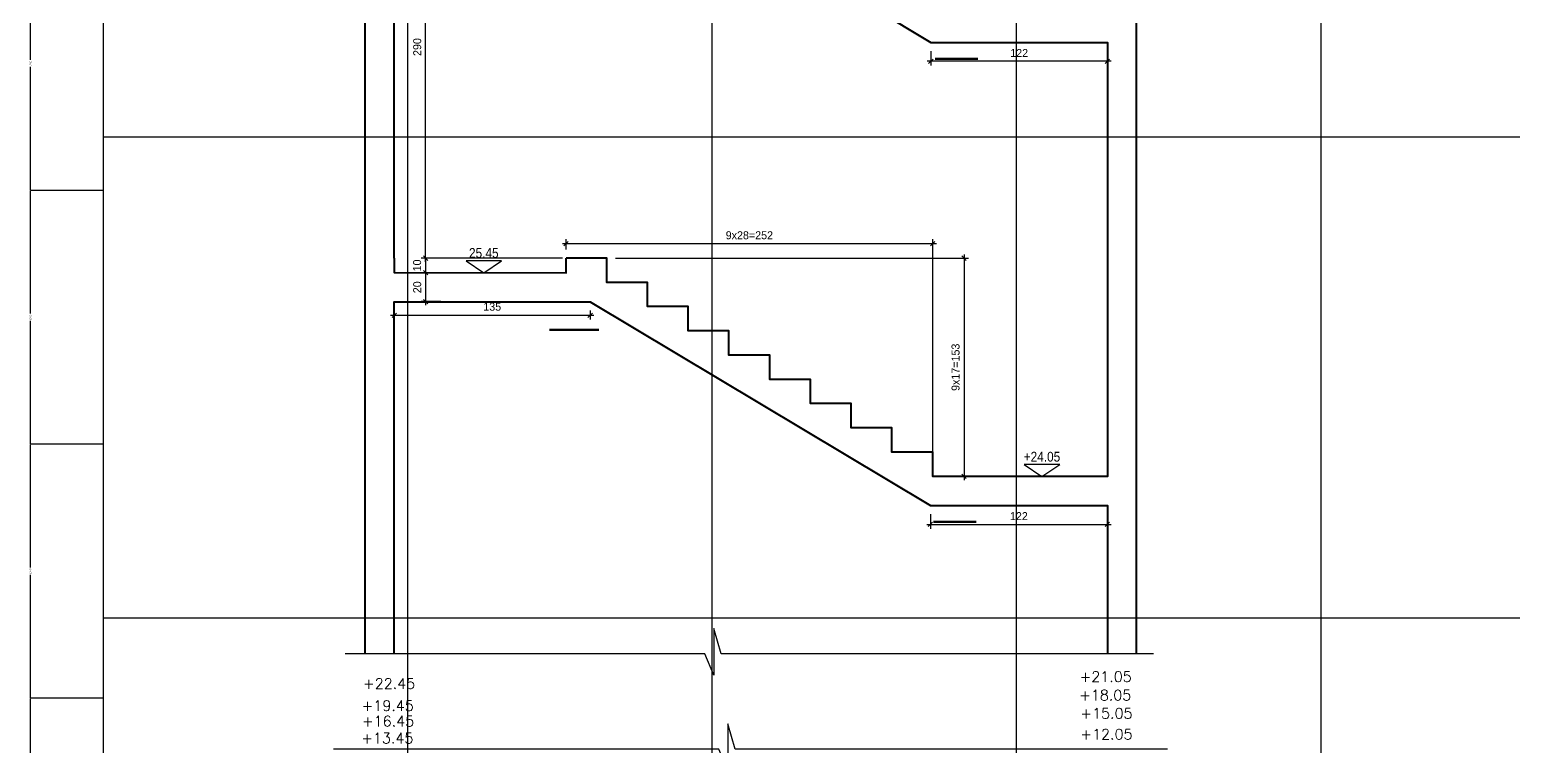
# Model space of a CAD drawing. Header units: inches. Extents: x -5298 to 11252, y 8210 to 22495.
# Drawn here: x 6446 to 7465, y 16705 to 17198 of the extents above; entities that cross this region are included whole.
import ezdxf
from ezdxf.enums import TextEntityAlignment as Align

# ---------------------------------------------------------------- set-up
doc = ezdxf.new("R2010")
doc.units = ezdxf.units.IN
doc.header["$LTSCALE"] = 11
doc.header["$MEASUREMENT"] = 0
doc.layers.get('Defpoints').update_dxf_attribs({"color": 40})
for name, color, linetype in [('BEAM', 3, 'Continuous'), ('break', 1, 'Continuous'), ('dim', 3, 'Continuous'), ('dim-50-v', 2, 'Continuous'), ('otm', 3, 'Continuous'), ('otm-text', 1, 'Continuous'), ('P-lines', 3, 'Continuous')]:
    doc.layers.add(name, color=color, linetype=linetype)
doc.layers.add('W', color=1, linetype='Continuous', lineweight=50)
doc.layers.add('W-Conc', color=3, linetype='Continuous', lineweight=40)
doc.styles.add('danmm', font='danmm.shx', dxfattribs={"width": 0.9})
doc.styles.add('HEBTXT', font='hebtxt-weld.shx')
doc.styles.add('ROMANS', font='romans')
doc.styles.get("Standard").update_dxf_attribs({"font": 'arial.ttf'})
doc.dimstyles.new('25', dxfattribs={"dimtxt": 5.5, "dimasz": 3, "dimexe": 3, "dimexo": 6, "dimgap": 3, "dimtad": 1, "dimdec": 0, "dimrnd": 0.5, "dimtxsty": 'HEBTXT', "dimblk1": 'OBLIQUE', "dimblk2": 'OBLIQUE', "dimsah": 1, "dimcen": 1, "dimdle": 2.5, "dimclre": 9, "dimclrt": 3, "dimazin": 3, "dimtfac": 1, "dimtdec": 0, "dimtix": 1, "dimtmove": 2, "dimatfit": 3, "dimldrblk": 'OBLIQUE'})
doc.dimstyles.get("Standard").update_dxf_attribs({"dimtxt": 2.5, "dimasz": 2.5, "dimexe": 1.25, "dimexo": 0.625, "dimtad": 1, "dimtxsty": 'Standard', "dimcen": 2.5, "dimazin": 3, "dimtfac": 1, "dimtmove": 0, "dimatfit": 3})

# ---------------------------------------------------------------- blocks, each defined once
blk = doc.blocks.new('MF1')
blk.add_lwpolyline([(30, 20), (0, 0), (-30, 20)], close=True)
at = {"style": 'ROMANS'}
blk.add_attdef('0', text='', height=6, dxfattribs=at).set_placement((0, 25), align=Align.CENTER)
blk = doc.blocks.new('_OBLIQUE')
at = {"color": 0, "linetype": 'ByBlock'}
blk.add_line((-0.5, -0.5), (0.5, 0.5), dxfattribs=at)
blk = doc.blocks.new('*D805')
at = {"layer": 'Defpoints', "color": 0, "ltscale": 5, "transparency": 16777216}
for p in [(6732.5, 17030.6, 0), (6717.7, 17010.7), (6734.3, 17010.7, 0)]:
    blk.add_point(p, dxfattribs=at)
at = {"layer": 'dim-50-v', "color": 9, "lineweight": -2, "ltscale": 5, "transparency": 16777216}
for p, q in [((6726.5, 17030.6), (6714.7, 17030.6)), ((6728.3, 17010.7), (6714.7, 17010.7))]:
    blk.add_line(p, q, dxfattribs=at)
at = {"layer": 'dim-50-v', "color": 0, "lineweight": -2, "ltscale": 5, "transparency": 16777216}
blk.add_line((6717.7, 17033.1), (6717.7, 17008.2), dxfattribs=at)
at = {"layer": 'dim-50-v', "color": 0, "lineweight": -2, "ltscale": 5, "transparency": 16777216, "xscale": 3, "yscale": 3, "zscale": 3}
for p, rotation in [((6717.7, 17030.6), 90), ((6717.7, 17010.7), 270)]:
    blk.add_blockref('_OBLIQUE', p, dxfattribs=dict(at, rotation=rotation))
at = {"layer": 'dim-50-v', "color": 3, "ltscale": 5, "transparency": 16777216, "insert": (6712, 17020.6), "char_height": 5.5, "attachment_point": 5, "rotation": 90, "style": 'HEBTXT'}
blk.add_mtext('\\A1;20', dxfattribs=at)
blk = doc.blocks.new('*D813')
at = {"layer": 'Defpoints', "color": 0, "ltscale": 5, "transparency": 16777216}
for p in [(6817.8, 17040.6, 0), (6717.7, 17030.6), (6717.7, 17030.6)]:
    blk.add_point(p, dxfattribs=at)
at = {"layer": 'dim-50-v', "color": 9, "lineweight": -2, "ltscale": 5, "transparency": 16777216}
for p, q in [((6811.8, 17040.6), (6714.7, 17040.6)), ((6723.7, 17030.6), (6720.7, 17030.6))]:
    blk.add_line(p, q, dxfattribs=at)
at = {"layer": 'dim-50-v', "color": 0, "lineweight": -2, "ltscale": 5, "transparency": 16777216}
for p, q in [((6717.7, 17040.6), (6717.7, 17043.6)), ((6717.7, 17040.6), (6717.7, 17030.6)), ((6717.7, 17030.6), (6717.7, 17027.6))]:
    blk.add_line(p, q, dxfattribs=at)
at = {"layer": 'dim-50-v', "color": 0, "lineweight": -2, "ltscale": 5, "transparency": 16777216, "xscale": 3, "yscale": 3, "zscale": 3}
for p, rotation in [((6717.7, 17040.6), 270), ((6717.7, 17030.6), 90)]:
    blk.add_blockref('_OBLIQUE', p, dxfattribs=dict(at, rotation=rotation))
at = {"layer": 'dim-50-v', "color": 3, "ltscale": 5, "transparency": 16777216, "insert": (6711.9, 17035.6), "char_height": 5.5, "attachment_point": 5, "rotation": 90, "style": 'HEBTXT'}
blk.add_mtext('\\A1;10', dxfattribs=at)
blk = doc.blocks.new('*D834')
at = {"layer": 'Defpoints', "color": 0, "linetype": 'Continuous', "transparency": 16777216}
for p in [(7066.2, 17050.6), (6814.2, 17040.6, 0), (7066.2, 16890.6, 0)]:
    blk.add_point(p, dxfattribs=at)
at = {"layer": 'dim-50-v', "color": 0, "linetype": 'Continuous', "lineweight": -2, "transparency": 16777216}
blk.add_line((6811.7, 17050.6), (7068.7, 17050.6), dxfattribs=at)
at = {"layer": 'dim-50-v', "color": 9, "linetype": 'Continuous', "lineweight": -2, "transparency": 16777216}
for p, q in [((6814.2, 17046.6), (6814.2, 17053.6)), ((7066.2, 16896.6), (7066.2, 17053.6))]:
    blk.add_line(p, q, dxfattribs=at)
at = {"layer": 'dim-50-v', "color": 0, "linetype": 'Continuous', "lineweight": -2, "transparency": 16777216, "xscale": 3, "yscale": 3, "zscale": 3, "rotation": 180}
blk.add_blockref('_OBLIQUE', (6814.2, 17050.6), dxfattribs=at)
at = {"layer": 'dim-50-v', "color": 0, "linetype": 'Continuous', "lineweight": -2, "transparency": 16777216, "xscale": 3, "yscale": 3, "zscale": 3}
blk.add_blockref('_OBLIQUE', (7066.2, 17050.6), dxfattribs=at)
at = {"layer": 'dim-50-v', "color": 3, "linetype": 'Continuous', "transparency": 16777216, "insert": (6940.2, 17056.3), "char_height": 5.5, "attachment_point": 5, "style": 'HEBTXT'}
blk.add_mtext('\\A1;9x28=252', dxfattribs=at)
blk = doc.blocks.new('*D802')
at = {"layer": 'Defpoints', "color": 0, "linetype": 'Continuous', "transparency": 16777216}
for p in [(6717.7, 17330.7), (6717.9, 17330.7), (6817.8, 17040.6, 0)]:
    blk.add_point(p, dxfattribs=at)
at = {"layer": 'dim-50-v', "color": 0, "linetype": 'Continuous', "lineweight": -2, "transparency": 16777216}
blk.add_line((6717.7, 17038.1), (6717.7, 17333.2), dxfattribs=at)
at = {"layer": 'dim-50-v', "color": 9, "linetype": 'Continuous', "lineweight": -2, "transparency": 16777216}
for p, q in [((6711.9, 17330.7), (6714.7, 17330.7)), ((6811.8, 17040.6), (6714.7, 17040.6))]:
    blk.add_line(p, q, dxfattribs=at)
at = {"layer": 'dim-50-v', "color": 0, "linetype": 'Continuous', "lineweight": -2, "transparency": 16777216, "xscale": 3, "yscale": 3, "zscale": 3}
for p, rotation in [((6717.7, 17330.7), 90), ((6717.7, 17040.6), 270)]:
    blk.add_blockref('_OBLIQUE', p, dxfattribs=dict(at, rotation=rotation))
at = {"layer": 'dim-50-v', "color": 3, "linetype": 'Continuous', "transparency": 16777216, "insert": (6712, 17185.7), "char_height": 5.5, "attachment_point": 5, "rotation": 90, "style": 'HEBTXT'}
blk.add_mtext('\\A1;290', dxfattribs=at)
blk = doc.blocks.new('*D835')
at = {"layer": 'Defpoints', "color": 0, "linetype": 'Continuous', "transparency": 16777216}
for p in [(6842.2, 17040.6, 0), (7066.2, 16890.6, 0), (7087.7, 16890.6)]:
    blk.add_point(p, dxfattribs=at)
at = {"layer": 'dim-50-v', "color": 9, "linetype": 'Continuous', "lineweight": -2, "transparency": 16777216}
for p, q in [((6848.2, 17040.6), (7090.7, 17040.6)), ((7072.2, 16890.6), (7090.7, 16890.6))]:
    blk.add_line(p, q, dxfattribs=at)
at = {"layer": 'dim-50-v', "color": 0, "linetype": 'Continuous', "lineweight": -2, "transparency": 16777216}
blk.add_line((7087.7, 17043.1), (7087.7, 16888.1), dxfattribs=at)
at = {"layer": 'dim-50-v', "color": 0, "linetype": 'Continuous', "lineweight": -2, "transparency": 16777216, "xscale": 3, "yscale": 3, "zscale": 3}
for p, rotation in [((7087.7, 17040.6), 90), ((7087.7, 16890.6), 270)]:
    blk.add_blockref('_OBLIQUE', p, dxfattribs=dict(at, rotation=rotation))
at = {"layer": 'dim-50-v', "color": 3, "linetype": 'Continuous', "transparency": 16777216, "insert": (7081.9, 16965.6), "char_height": 5.5, "attachment_point": 5, "rotation": 90, "style": 'HEBTXT'}
blk.add_mtext('\\A1;9x17=153', dxfattribs=at)
blk = doc.blocks.new('*D824')
at = {"layer": 'Defpoints', "color": 0, "linetype": 'Continuous', "transparency": 16777216}
for p in [(6696.2, 17010.7, 0), (6830.8, 17010.6, 0), (6830.8, 17001.4)]:
    blk.add_point(p, dxfattribs=at)
at = {"layer": 'dim-50-v', "color": 0, "linetype": 'Continuous', "lineweight": -2, "transparency": 16777216}
blk.add_line((6693.7, 17001.4), (6833.3, 17001.4), dxfattribs=at)
at = {"layer": 'dim-50-v', "color": 9, "linetype": 'Continuous', "lineweight": -2, "transparency": 16777216}
for p, q in [((6696.2, 17004.7), (6696.2, 16998.4)), ((6830.8, 17004.6), (6830.8, 16998.4))]:
    blk.add_line(p, q, dxfattribs=at)
at = {"layer": 'dim-50-v', "color": 0, "linetype": 'Continuous', "lineweight": -2, "transparency": 16777216, "xscale": 3, "yscale": 3, "zscale": 3, "rotation": 180}
blk.add_blockref('_OBLIQUE', (6696.2, 17001.4), dxfattribs=at)
at = {"layer": 'dim-50-v', "color": 0, "linetype": 'Continuous', "lineweight": -2, "transparency": 16777216, "xscale": 3, "yscale": 3, "zscale": 3}
blk.add_blockref('_OBLIQUE', (6830.8, 17001.4), dxfattribs=at)
at = {"layer": 'dim-50-v', "color": 3, "linetype": 'Continuous', "transparency": 16777216, "insert": (6763.5, 17007.2), "char_height": 5.5, "attachment_point": 5, "style": 'HEBTXT'}
blk.add_mtext('\\A1;135', dxfattribs=at)
blk = doc.blocks.new('*D825')
at = {"layer": 'Defpoints', "color": 0, "linetype": 'Continuous', "transparency": 16777216}
for p in [(7064.6, 16870.6, 0), (7186.2, 16870.6, 0), (7186.2, 16857.6)]:
    blk.add_point(p, dxfattribs=at)
at = {"layer": 'dim-50-v', "color": 9, "linetype": 'Continuous', "lineweight": -2, "transparency": 16777216}
for p, q in [((7064.6, 16864.6), (7064.6, 16854.6)), ((7186.2, 16864.6), (7186.2, 16854.6))]:
    blk.add_line(p, q, dxfattribs=at)
at = {"layer": 'dim-50-v', "color": 0, "linetype": 'Continuous', "lineweight": -2, "transparency": 16777216}
blk.add_line((7062.1, 16857.6), (7188.7, 16857.6), dxfattribs=at)
at = {"layer": 'dim-50-v', "color": 0, "linetype": 'Continuous', "lineweight": -2, "transparency": 16777216, "xscale": 3, "yscale": 3, "zscale": 3, "rotation": 180}
blk.add_blockref('_OBLIQUE', (7064.6, 16857.6), dxfattribs=at)
at = {"layer": 'dim-50-v', "color": 0, "linetype": 'Continuous', "lineweight": -2, "transparency": 16777216, "xscale": 3, "yscale": 3, "zscale": 3}
blk.add_blockref('_OBLIQUE', (7186.2, 16857.6), dxfattribs=at)
at = {"layer": 'dim-50-v', "color": 3, "linetype": 'Continuous', "transparency": 16777216, "insert": (7125.4, 16863.3), "char_height": 5.5, "attachment_point": 5, "style": 'HEBTXT'}
blk.add_mtext('\\A1;122', dxfattribs=at)
blk = doc.blocks.new('*D826')
at = {"layer": 'Defpoints', "color": 0, "ltscale": 5, "transparency": 16777216}
for p in [(7064.9, 17188.9, 0), (7186.2, 17188.9, 0), (7064.9, 17175.9)]:
    blk.add_point(p, dxfattribs=at)
at = {"layer": 'dim-50-v', "color": 9, "lineweight": -2, "ltscale": 5, "transparency": 16777216}
for p, q in [((7064.9, 17182.9), (7064.9, 17172.9)), ((7186.2, 17182.9), (7186.2, 17172.9))]:
    blk.add_line(p, q, dxfattribs=at)
at = {"layer": 'dim-50-v', "color": 0, "lineweight": -2, "ltscale": 5, "transparency": 16777216}
blk.add_line((7188.7, 17175.9), (7062.4, 17175.9), dxfattribs=at)
at = {"layer": 'dim-50-v', "color": 0, "lineweight": -2, "ltscale": 5, "transparency": 16777216, "xscale": 3, "yscale": 3, "zscale": 3, "rotation": 180}
blk.add_blockref('_OBLIQUE', (7064.9, 17175.9), dxfattribs=at)
at = {"layer": 'dim-50-v', "color": 0, "lineweight": -2, "ltscale": 5, "transparency": 16777216, "xscale": 3, "yscale": 3, "zscale": 3}
blk.add_blockref('_OBLIQUE', (7186.2, 17175.9), dxfattribs=at)
at = {"layer": 'dim-50-v', "color": 3, "ltscale": 5, "transparency": 16777216, "insert": (7125.6, 17181.6), "char_height": 5.5, "attachment_point": 5, "style": 'HEBTXT'}
blk.add_mtext('\\A1;122', dxfattribs=at)
blk = doc.blocks.new('_CLOSEDFILLED')
at = {"color": 0, "linetype": 'BYBLOCK'}
blk.add_solid([(-1, 0.2), (0, 0), (-1, -0.2)], dxfattribs=at)
blk = doc.blocks.new('*D102')
at = {"color": 2}
for p, q in [((6496.3, 16738.2), (6446.3, 16738.2)), ((6446.3, 16653.5), (6446.3, 16738)), ((6446.3, 16564), (6446.3, 16648.5)), ((6496.3, 16563.7), (6446.3, 16563.7))]:
    blk.add_line(p, q, dxfattribs=at)
at = {"layer": 'Defpoints'}
for p in [(6496.3, 16738.2), (6446.3, 16563.7), (6496.3, 16563.7)]:
    blk.add_point(p, dxfattribs=at)
at = {"layer": 'dim', "color": 2, "xscale": 0.25, "yscale": 0.25}
for p, rotation in [((6446.3, 16738.2), 90), ((6446.3, 16563.7), 270)]:
    blk.add_blockref('_CLOSEDFILLED', p, dxfattribs=dict(at, rotation=rotation))
at = {"layer": 'dim', "color": 0, "insert": (6446.3, 16651), "char_height": 1, "attachment_point": 5, "rotation": 90}
blk.add_mtext('174,5', dxfattribs=at)
blk = doc.blocks.new('*D103')
at = {"color": 2}
for p, q in [((6496.3, 16912.7), (6446.3, 16912.7)), ((6446.3, 16828), (6446.3, 16912.5)), ((6446.3, 16738.5), (6446.3, 16823)), ((6496.3, 16738.2), (6446.3, 16738.2))]:
    blk.add_line(p, q, dxfattribs=at)
at = {"layer": 'Defpoints'}
for p in [(6496.3, 16912.7), (6446.3, 16738.2), (6496.3, 16738.2)]:
    blk.add_point(p, dxfattribs=at)
at = {"layer": 'dim', "color": 2, "xscale": 0.25, "yscale": 0.25}
for p, rotation in [((6446.3, 16912.7), 90), ((6446.3, 16738.2), 270)]:
    blk.add_blockref('_CLOSEDFILLED', p, dxfattribs=dict(at, rotation=rotation))
at = {"layer": 'dim', "color": 0, "insert": (6446.3, 16825.5), "char_height": 1, "attachment_point": 5, "rotation": 90}
blk.add_mtext('174,5', dxfattribs=at)
blk = doc.blocks.new('*D104')
at = {"color": 2}
for p, q in [((6496.3, 17087.2), (6446.3, 17087.2)), ((6446.3, 17002.5), (6446.3, 17087)), ((6446.3, 16913), (6446.3, 16997.5)), ((6496.3, 16912.7), (6446.3, 16912.7))]:
    blk.add_line(p, q, dxfattribs=at)
at = {"layer": 'Defpoints'}
for p in [(6496.3, 17087.2), (6446.3, 16912.7), (6496.3, 16912.7)]:
    blk.add_point(p, dxfattribs=at)
at = {"layer": 'dim', "color": 2, "xscale": 0.25, "yscale": 0.25}
for p, rotation in [((6446.3, 17087.2), 90), ((6446.3, 16912.7), 270)]:
    blk.add_blockref('_CLOSEDFILLED', p, dxfattribs=dict(at, rotation=rotation))
at = {"layer": 'dim', "color": 0, "insert": (6446.3, 17000), "char_height": 1, "attachment_point": 5, "rotation": 90}
blk.add_mtext('174,5', dxfattribs=at)
blk = doc.blocks.new('*D105')
at = {"color": 2}
for p, q in [((6496.3, 17261.7), (6446.3, 17261.7)), ((6446.3, 17177), (6446.3, 17261.5)), ((6446.3, 17087.5), (6446.3, 17172)), ((6496.3, 17087.2), (6446.3, 17087.2))]:
    blk.add_line(p, q, dxfattribs=at)
at = {"layer": 'Defpoints'}
for p in [(6496.3, 17261.7), (6446.3, 17087.2), (6496.3, 17087.2)]:
    blk.add_point(p, dxfattribs=at)
at = {"layer": 'dim', "color": 2, "xscale": 0.25, "yscale": 0.25}
for p, rotation in [((6446.3, 17261.7), 90), ((6446.3, 17087.2), 270)]:
    blk.add_blockref('_CLOSEDFILLED', p, dxfattribs=dict(at, rotation=rotation))
at = {"layer": 'dim', "color": 0, "insert": (6446.3, 17174.5), "char_height": 1, "attachment_point": 5, "rotation": 90}
blk.add_mtext('174,5', dxfattribs=at)

msp = doc.modelspace()

# ---------------------------------------------------------------- linework, layer by layer
at = {"layer": 'BEAM', "color": 5}
for p, q in [((6496.312, 11503.269), (6496.312, 17785.198)), ((6705.492, 11503.269), (6705.492, 17785.198)), ((6914.672, 11503.269), (6914.672, 17785.198)), ((7123.852, 11503.269), (7123.852, 17785.198)), ((7333.031, 11503.269), (7333.031, 17785.198)), ((6496.312, 17123.943), (10470.731, 17123.943)), ((6496.312, 16793.315), (10470.731, 16793.315))]:
    msp.add_line(p, q, dxfattribs=at)
at = {"layer": 'break'}
for points, elevation in [([(7217.817, 16768.568), (6920.883, 16768.568), (6915.708, 16785.988), (6915.708, 16753.892), (6909.584, 16768.568), (6662.419, 16768.568)], -0.313), ([(7227.477, 16703.083), (6930.544, 16703.083), (6925.368, 16720.503), (6925.368, 16688.407), (6919.244, 16703.083), (6654.472, 16703.083)], -0.252)]:
    msp.add_lwpolyline(points, dxfattribs=dict(at, elevation=elevation))
at = {"layer": 'W', "ltscale": 5, "elevation": -0.313}
for points in [[(7097.108, 17177.662), (7067.77, 17177.662)], [(6802.89, 16991.37), (6836.788, 16991.37)], [(7096.062, 16859.337), (7066.724, 16859.337)]]:
    msp.add_lwpolyline(points, dxfattribs=at)
at = {"layer": 'W-Conc', "ltscale": 5}
for points, elevation in [([(6676.199, 16768.568), (6676.197, 17746.551)], -0.3), ([(7206.208, 16768.568), (7206.203, 17746.551)], -0.252), ([(6696.201, 17040.629), (6696.201, 17330.735), (6829.424, 17330.735)], -0.3), ([(6829.424, 17330.735), (7064.942, 17188.859), (7186.201, 17188.859), (7186.203, 16890.599), (7066.201, 16890.599), (7066.201, 16907.269), (7038.201, 16907.269), (7038.201, 16923.939), (7010.201, 16923.939), (7010.201, 16940.609), (6982.201, 16940.609), (6982.201, 16957.279), (6954.201, 16957.279), (6954.201, 16973.949), (6926.201, 16973.949), (6926.201, 16990.619), (6898.201, 16990.619), (6898.201, 17007.289), (6870.201, 17007.289), (6870.201, 17023.959), (6842.201, 17023.959), (6842.201, 17040.629), (6814.201, 17040.629)], -0.3), ([(6696.201, 17040.629), (6696.201, 17030.658), (6814.201, 17030.569), (6814.201, 17040.629)], -0.3), ([(6696.201, 16768.568), (6696.201, 17010.658), (6830.754, 17010.645), (7064.636, 16870.599), (7186.203, 16870.599), (7186.203, 16768.568)], -0.3)]:
    msp.add_lwpolyline(points, dxfattribs=dict(at, elevation=elevation))

# ---------------------------------------------------------------- block references
at = {"layer": 'P-lines', "color": 3}
ref = msp.add_blockref('MF1', (6757.713, 17030.624, -0.3), dxfattribs=dict(at, xscale=-0.4065600000089035, yscale=0.4065600000089035, zscale=0.4065600000089035))
ref.add_attrib('-3.25', '25.45', dxfattribs={"layer": 'otm-text', "height": 6.75, "style": 'danmm', "width": 0.9}).set_placement((6757.713, 17040.788, -0.3), align=Align.CENTER)
ref = msp.add_blockref('MF1', (7141.268, 16890.598, -0.3), dxfattribs=dict(at, xscale=-0.4065600000089035, yscale=0.4065600000089035, zscale=0.4065600000089035))
ref.add_attrib('-3.25', '+24.05', dxfattribs={"layer": 'otm-text', "height": 6.75, "style": 'danmm', "width": 0.9}).set_placement((7141.268, 16900.762, -0.3), align=Align.CENTER)

# ---------------------------------------------------------------- texts
at = {"layer": 'otm', "color": 1, "style": 'ROMANS'}
for s, p in [('+22.45', (6674.746, 16744.618, -0.313)), ('+21.05', (7167.121, 16749.376, -0.313)), ('+18.05', (7166.838, 16736.656, -0.313)), ('+19.45', (6673.797, 16729.411, -0.313)), ('+15.05', (7167.687, 16724.219, -0.313)), ('+16.45', (6674.048, 16718.785, -0.313)), ('+13.45', (6673.535, 16707.073, -0.313)), ('+12.05', (7167.687, 16709.804, -0.313))]:
    msp.add_text(s, height=7.2, dxfattribs=at).set_placement(p)

# ---------------------------------------------------------------- dimensions: what is measured, and where the dimension line sits
at = {"layer": 'dim', "color": 2}
for base, p1, p2, picture, middle in [((6446.312, 17087.206), (6496.312, 17087.206), (6496.312, 17261.704), '*D105', (6446.312, 17174.455)), ((6446.312, 16912.708), (6496.312, 16912.708), (6496.312, 17087.206), '*D104', (6446.312, 16999.957)), ((6446.312, 16738.21), (6496.312, 16738.21), (6496.312, 16912.708), '*D103', (6446.312, 16825.459)), ((6446.312, 16563.712), (6496.312, 16563.712), (6496.312, 16738.21), '*D102', (6446.312, 16650.961))]:
    dim = msp.add_linear_dim(base=base, p1=p1, p2=p2, angle=90, dimstyle='Standard', dxfattribs=at)
    dim.commit()
    dim.dimension.update_dxf_attribs({"geometry": picture, "text_midpoint": middle})
at = {"layer": 'dim-50-v', "linetype": 'Continuous'}
dim = msp.add_linear_dim(base=(6717.717, 17330.735, -0.313), p1=(6817.833, 17040.629, -0.3), p2=(6717.887, 17330.735, -0.313), angle=90, dimstyle='25', dxfattribs=at)
dim.commit()
dim.dimension.update_dxf_attribs({"geometry": '*D802', "text_midpoint": (6711.967, 17185.682, -0.313)})
at = {"layer": 'dim-50-v', "ltscale": 5}
dim = msp.add_linear_dim(base=(7064.942, 17175.884, -0.313), p1=(7186.201, 17188.859, -0.3), p2=(7064.942, 17188.859, -0.3), dimstyle='25', dxfattribs=at)
dim.commit()
dim.dimension.update_dxf_attribs({"geometry": '*D826', "text_midpoint": (7125.571, 17181.634, -0.313)})
at = {"layer": 'dim-50-v', "linetype": 'Continuous'}
dim = msp.add_linear_dim(base=(7066.201, 17050.592, -0.313), p1=(6814.201, 17040.629, -0.3), p2=(7066.201, 16890.599, -0.3), text='9x28=<>', dimstyle='25', dxfattribs=at)
dim.commit()
dim.dimension.update_dxf_attribs({"geometry": '*D834', "text_midpoint": (6940.201, 17056.342, -0.313)})
at = {"layer": 'dim-50-v', "ltscale": 5}
for base, p1, p2, picture, middle in [((6717.676, 17030.645, -0.313), (6817.792, 17040.629, -0.3), (6717.676, 17030.645, -0.313), '*D813', (6711.926, 17035.637, -0.313)), ((6717.717, 17010.655, -0.313), (6732.502, 17030.633, -0.3), (6734.324, 17010.655, -0.3), '*D805', (6711.967, 17020.644, -0.313))]:
    dim = msp.add_linear_dim(base=base, p1=p1, p2=p2, angle=90, dimstyle='25', dxfattribs=at)
    dim.commit()
    dim.dimension.update_dxf_attribs({"geometry": picture, "text_midpoint": middle})
at = {"layer": 'dim-50-v', "linetype": 'Continuous'}
dim = msp.add_linear_dim(base=(7087.668, 16890.599, -0.313), p1=(6842.201, 17040.629, -0.3), p2=(7066.201, 16890.599, -0.3), angle=90, text='9x17=153', dimstyle='25', dxfattribs=at)
dim.commit()
dim.dimension.update_dxf_attribs({"geometry": '*D835', "text_midpoint": (7081.918, 16965.614, -0.313)})
for base, p1, p2, picture, middle in [((6830.754, 17001.427, -0.313), (6696.201, 17010.658, -0.3), (6830.754, 17010.645, -0.3), '*D824', (6763.478, 17007.177, -0.313)), ((7186.203, 16857.556, -0.313), (7064.636, 16870.599, -0.3), (7186.203, 16870.599, -0.3), '*D825', (7125.42, 16863.306, -0.313))]:
    dim = msp.add_linear_dim(base=base, p1=p1, p2=p2, dimstyle='25', dxfattribs=at)
    dim.commit()
    dim.dimension.update_dxf_attribs({"geometry": picture, "text_midpoint": middle})

doc.saveas('drawing.dxf')
